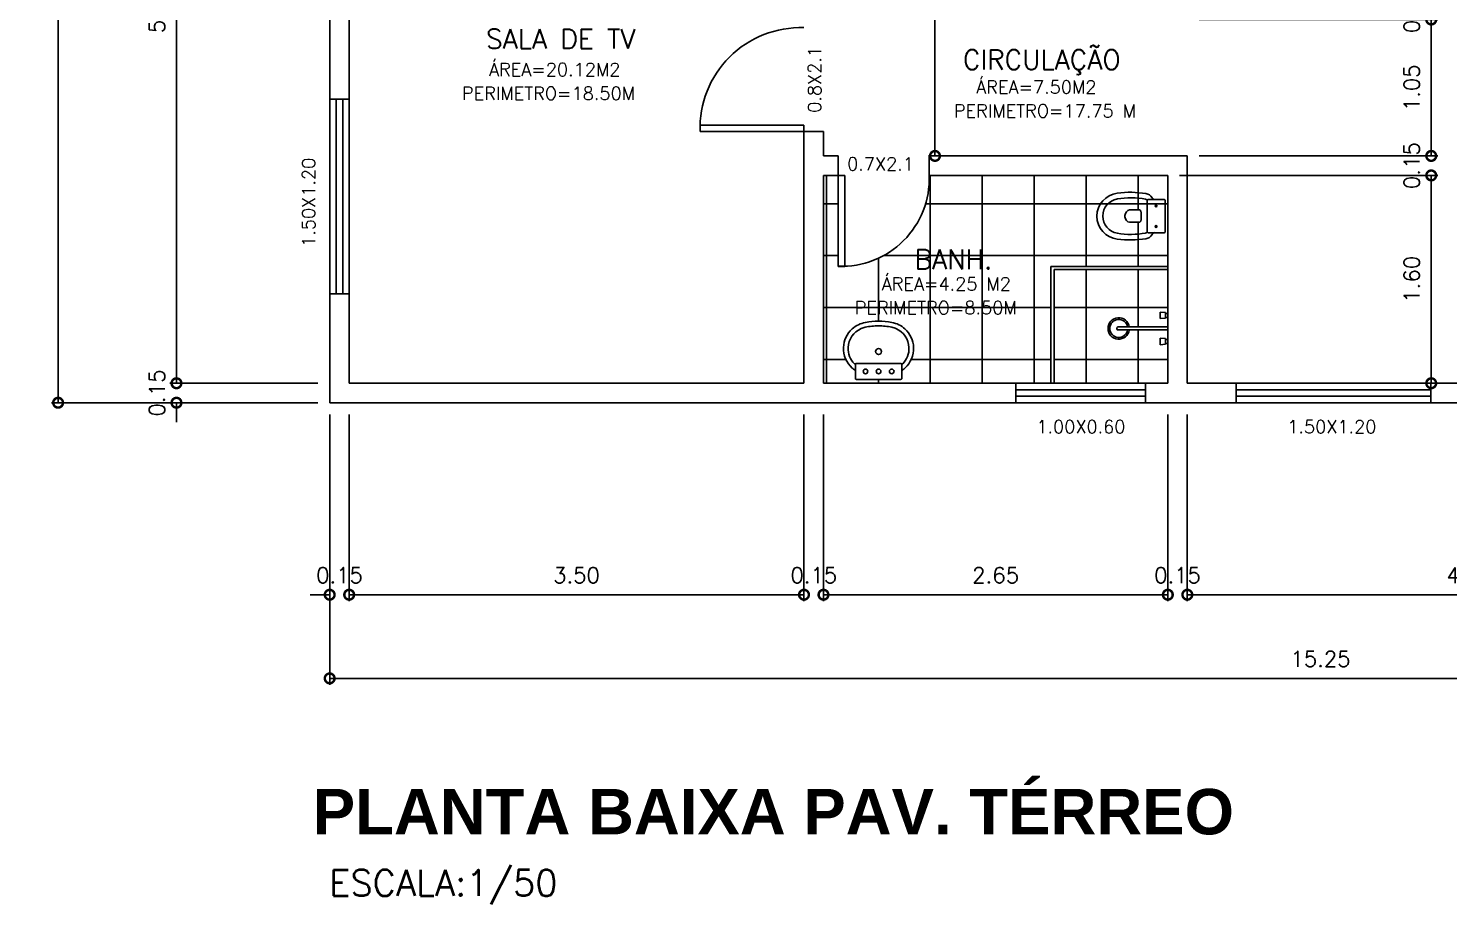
# Model space of a CAD drawing. Extents: x 621 to 746, y 228 to 299.
# Drawn here: x 620.66 to 631.59, y 227.8 to 234.55 of the extents above; entities that cross this region are included whole.
import ezdxf
from ezdxf.enums import TextEntityAlignment as Align

# ---------------------------------------------------------------- set-up
doc = ezdxf.new("R2010")
doc.units = 0
doc.header["$LTSCALE"] = 7
doc.layers.get('0').update_dxf_attribs({"linetype": 'CONTINUOUS'})
doc.layers.get('DEFPOINTS').update_dxf_attribs({"linetype": 'CONTINUOUS'})
for name, color, linetype in [('ACESSÓRIO', 2, 'CONTINUOUS'), ('ALVENARIA', 7, 'CONTINUOUS'), ('ALVENARIA1', 44, 'CONTINUOUS'), ('COTA', 1, 'CONTINUOUS'), ('JAPOR', 142, 'CONTINUOUS'), ('TEXTO2', 40, 'CONTINUOUS'), ('TEXTO3', 3, 'CONTINUOUS'), ('TEXTO5', 5, 'CONTINUOUS')]:
    doc.layers.add(name, color=color, linetype=linetype)
doc.styles.add('SANSSERIFBOLD', font='sasb____.pfb')
doc.styles.add('SIMPLEX', font='SIMPLEX.SHX')
doc.dimstyles.new('DIM50', dxfattribs={"dimtxt": 0.12, "dimasz": 0.15, "dimexe": 0.05, "dimexo": 0.09, "dimgap": 0.09, "dimtad": 1, "dimzin": 0, "dimdsep": 46, "dimtxsty": 'SIMPLEX', "dimblk1": 'DOTSMALL', "dimblk2": 'DOTSMALL', "dimsah": 1, "dimcen": 0.09, "dimadec": 0, "dimazin": 0, "dimtfac": 1, "dimtix": 1, "dimtofl": 0, "dimtmove": 2, "dimatfit": 3, "dimldrblk": 'DOTSMALL', "dimfxl": 1, "dimtolj": 1, "dimtzin": 0, "dimarcsym": 0})

# ---------------------------------------------------------------- blocks, each defined once
blk = doc.blocks.new('_DOTSMALL')
at = {"color": 0, "linetype": 'ByBlock', "const_width": 0.5}
blk.add_lwpolyline([(-0.0625, 0, 1), (0.0625, 0, 1)], format="xyb", close=True, dxfattribs=at)
blk = doc.blocks.new('*D102')
at = {"layer": 'COTA', "color": 0, "lineweight": -2}
for p, q in [((621.799, 231.818), (621.799, 231.968)), ((622.888, 231.818), (621.749, 231.818)), ((622.888, 231.668), (621.749, 231.668)), ((621.799, 231.668), (621.799, 231.518))]:
    blk.add_line(p, q, dxfattribs=at)
at = {"layer": 'DEFPOINTS', "color": 0}
for p in [(621.799, 231.818), (622.978, 231.818), (622.978, 231.668)]:
    blk.add_point(p, dxfattribs=at)
at = {"layer": 'COTA', "color": 0, "lineweight": -2, "xscale": 0.15, "yscale": 0.15, "zscale": 0.15}
for p, rotation in [((621.799, 231.818), 270), ((621.799, 231.668), 90)]:
    blk.add_blockref('_DOTSMALL', p, dxfattribs=dict(at, rotation=rotation))
at = {"layer": 'COTA', "color": 0, "insert": (621.649, 231.743), "char_height": 0.12, "attachment_point": 5, "rotation": 90, "style": 'SIMPLEX'}
blk.add_mtext('\\A1;0.15', dxfattribs=at)
blk = doc.blocks.new('*D103')
at = {"layer": 'COTA', "color": 0, "lineweight": -2}
for p, q in [((622.888, 237.568), (621.749, 237.568)), ((621.799, 231.818), (621.799, 237.568)), ((622.888, 231.818), (621.749, 231.818))]:
    blk.add_line(p, q, dxfattribs=at)
at = {"layer": 'DEFPOINTS', "color": 0}
for p in [(621.799, 237.568), (622.978, 237.568), (622.978, 231.818)]:
    blk.add_point(p, dxfattribs=at)
at = {"layer": 'COTA', "color": 0, "lineweight": -2, "xscale": 0.15, "yscale": 0.15, "zscale": 0.15}
for p, rotation in [((621.799, 237.568), 90), ((621.799, 231.818), 270)]:
    blk.add_blockref('_DOTSMALL', p, dxfattribs=dict(at, rotation=rotation))
at = {"layer": 'COTA', "color": 0, "insert": (621.649, 234.693), "char_height": 0.12, "attachment_point": 5, "rotation": 90, "style": 'SIMPLEX'}
blk.add_mtext('\\A1;5.75', dxfattribs=at)
blk = doc.blocks.new('*D112')
at = {"layer": 'COTA', "color": 0, "lineweight": -2}
for p, q in [((622.888, 246.368), (620.838, 246.368)), ((620.888, 231.668), (620.888, 246.368)), ((622.888, 231.668), (620.838, 231.668))]:
    blk.add_line(p, q, dxfattribs=at)
at = {"layer": 'DEFPOINTS', "color": 0}
for p in [(620.888, 246.368), (622.978, 246.368), (622.978, 231.668)]:
    blk.add_point(p, dxfattribs=at)
at = {"layer": 'COTA', "color": 0, "lineweight": -2, "xscale": 0.15, "yscale": 0.15, "zscale": 0.15}
for p, rotation in [((620.888, 246.368), 90), ((620.888, 231.668), 270)]:
    blk.add_blockref('_DOTSMALL', p, dxfattribs=dict(at, rotation=rotation))
at = {"layer": 'COTA', "color": 0, "insert": (620.738, 239.018), "char_height": 0.12, "attachment_point": 5, "rotation": 90, "style": 'SIMPLEX'}
blk.add_mtext('\\A1;14.70', dxfattribs=at)
blk = doc.blocks.new('*D113')
at = {"layer": 'COTA', "color": 0, "lineweight": -2}
for p, q in [((622.978, 231.578), (622.978, 230.14)), ((623.128, 231.578), (623.128, 230.14)), ((622.978, 230.19), (622.828, 230.19)), ((623.128, 230.19), (623.278, 230.19))]:
    blk.add_line(p, q, dxfattribs=at)
at = {"layer": 'DEFPOINTS', "color": 0}
for p in [(622.978, 231.668), (623.128, 231.668), (623.128, 230.19)]:
    blk.add_point(p, dxfattribs=at)
at = {"layer": 'COTA', "color": 0, "lineweight": -2, "xscale": 0.15, "yscale": 0.15, "zscale": 0.15}
blk.add_blockref('_DOTSMALL', (622.978, 230.19), dxfattribs=at)
at = {"layer": 'COTA', "color": 0, "lineweight": -2, "xscale": 0.15, "yscale": 0.15, "zscale": 0.15, "rotation": 180}
blk.add_blockref('_DOTSMALL', (623.128, 230.19), dxfattribs=at)
at = {"layer": 'COTA', "color": 0, "insert": (623.053, 230.34), "char_height": 0.12, "attachment_point": 5, "style": 'SIMPLEX'}
blk.add_mtext('\\A1;0.15', dxfattribs=at)
blk = doc.blocks.new('*D114')
at = {"layer": 'COTA', "color": 0, "lineweight": -2}
for p, q in [((623.128, 231.578), (623.128, 230.14)), ((626.628, 231.578), (626.628, 230.14)), ((623.128, 230.19), (626.628, 230.19))]:
    blk.add_line(p, q, dxfattribs=at)
at = {"layer": 'DEFPOINTS', "color": 0}
for p in [(623.128, 231.668), (626.628, 231.668), (626.628, 230.19)]:
    blk.add_point(p, dxfattribs=at)
at = {"layer": 'COTA', "color": 0, "lineweight": -2, "xscale": 0.15, "yscale": 0.15, "zscale": 0.15, "rotation": 180}
blk.add_blockref('_DOTSMALL', (623.128, 230.19), dxfattribs=at)
at = {"layer": 'COTA', "color": 0, "lineweight": -2, "xscale": 0.15, "yscale": 0.15, "zscale": 0.15}
blk.add_blockref('_DOTSMALL', (626.628, 230.19), dxfattribs=at)
at = {"layer": 'COTA', "color": 0, "insert": (624.878, 230.34), "char_height": 0.12, "attachment_point": 5, "style": 'SIMPLEX'}
blk.add_mtext('\\A1;3.50', dxfattribs=at)
blk = doc.blocks.new('*D115')
at = {"layer": 'COTA', "color": 0, "lineweight": -2}
for p, q in [((626.628, 231.578), (626.628, 230.14)), ((626.778, 231.578), (626.778, 230.14)), ((626.628, 230.19), (626.478, 230.19)), ((626.778, 230.19), (626.928, 230.19))]:
    blk.add_line(p, q, dxfattribs=at)
at = {"layer": 'DEFPOINTS', "color": 0}
for p in [(626.628, 231.668), (626.778, 231.668), (626.778, 230.19)]:
    blk.add_point(p, dxfattribs=at)
at = {"layer": 'COTA', "color": 0, "lineweight": -2, "xscale": 0.15, "yscale": 0.15, "zscale": 0.15}
blk.add_blockref('_DOTSMALL', (626.628, 230.19), dxfattribs=at)
at = {"layer": 'COTA', "color": 0, "lineweight": -2, "xscale": 0.15, "yscale": 0.15, "zscale": 0.15, "rotation": 180}
blk.add_blockref('_DOTSMALL', (626.778, 230.19), dxfattribs=at)
at = {"layer": 'COTA', "color": 0, "insert": (626.703, 230.34), "char_height": 0.12, "attachment_point": 5, "style": 'SIMPLEX'}
blk.add_mtext('\\A1;0.15', dxfattribs=at)
blk = doc.blocks.new('*D116')
at = {"layer": 'COTA', "color": 0, "lineweight": -2}
for p, q in [((626.778, 231.578), (626.778, 230.14)), ((629.428, 231.578), (629.428, 230.14)), ((626.778, 230.19), (629.428, 230.19))]:
    blk.add_line(p, q, dxfattribs=at)
at = {"layer": 'DEFPOINTS', "color": 0}
for p in [(626.778, 231.668), (629.428, 231.668), (629.428, 230.19)]:
    blk.add_point(p, dxfattribs=at)
at = {"layer": 'COTA', "color": 0, "lineweight": -2, "xscale": 0.15, "yscale": 0.15, "zscale": 0.15, "rotation": 180}
blk.add_blockref('_DOTSMALL', (626.778, 230.19), dxfattribs=at)
at = {"layer": 'COTA', "color": 0, "lineweight": -2, "xscale": 0.15, "yscale": 0.15, "zscale": 0.15}
blk.add_blockref('_DOTSMALL', (629.428, 230.19), dxfattribs=at)
at = {"layer": 'COTA', "color": 0, "insert": (628.103, 230.34), "char_height": 0.12, "attachment_point": 5, "style": 'SIMPLEX'}
blk.add_mtext('\\A1;2.65', dxfattribs=at)
blk = doc.blocks.new('*D117')
at = {"layer": 'COTA', "color": 0, "lineweight": -2}
for p, q in [((629.428, 231.578), (629.428, 230.14)), ((629.578, 231.578), (629.578, 230.14)), ((629.428, 230.19), (629.278, 230.19)), ((629.578, 230.19), (629.728, 230.19))]:
    blk.add_line(p, q, dxfattribs=at)
at = {"layer": 'DEFPOINTS', "color": 0}
for p in [(629.428, 231.668), (629.578, 231.668), (629.578, 230.19)]:
    blk.add_point(p, dxfattribs=at)
at = {"layer": 'COTA', "color": 0, "lineweight": -2, "xscale": 0.15, "yscale": 0.15, "zscale": 0.15}
blk.add_blockref('_DOTSMALL', (629.428, 230.19), dxfattribs=at)
at = {"layer": 'COTA', "color": 0, "lineweight": -2, "xscale": 0.15, "yscale": 0.15, "zscale": 0.15, "rotation": 180}
blk.add_blockref('_DOTSMALL', (629.578, 230.19), dxfattribs=at)
at = {"layer": 'COTA', "color": 0, "insert": (629.503, 230.34), "char_height": 0.12, "attachment_point": 5, "style": 'SIMPLEX'}
blk.add_mtext('\\A1;0.15', dxfattribs=at)
blk = doc.blocks.new('*D118')
at = {"layer": 'COTA', "color": 0, "lineweight": -2}
for p, q in [((629.578, 231.578), (629.578, 230.14)), ((633.928, 231.578), (633.928, 230.14)), ((629.578, 230.19), (633.928, 230.19))]:
    blk.add_line(p, q, dxfattribs=at)
at = {"layer": 'DEFPOINTS', "color": 0}
for p in [(629.578, 231.668), (633.928, 231.668), (633.928, 230.19)]:
    blk.add_point(p, dxfattribs=at)
at = {"layer": 'COTA', "color": 0, "lineweight": -2, "xscale": 0.15, "yscale": 0.15, "zscale": 0.15, "rotation": 180}
blk.add_blockref('_DOTSMALL', (629.578, 230.19), dxfattribs=at)
at = {"layer": 'COTA', "color": 0, "lineweight": -2, "xscale": 0.15, "yscale": 0.15, "zscale": 0.15}
blk.add_blockref('_DOTSMALL', (633.928, 230.19), dxfattribs=at)
at = {"layer": 'COTA', "color": 0, "insert": (631.753, 230.34), "char_height": 0.12, "attachment_point": 5, "style": 'SIMPLEX'}
blk.add_mtext('\\A1;4.35', dxfattribs=at)
blk = doc.blocks.new('*D121')
at = {"layer": 'COTA', "color": 0, "lineweight": -2}
for p, q in [((622.978, 231.578), (622.978, 229.496)), ((638.228, 231.578), (638.228, 229.496)), ((622.978, 229.546), (638.228, 229.546))]:
    blk.add_line(p, q, dxfattribs=at)
at = {"layer": 'DEFPOINTS', "color": 0}
for p in [(622.978, 231.668), (638.228, 231.668), (638.228, 229.546)]:
    blk.add_point(p, dxfattribs=at)
at = {"layer": 'COTA', "color": 0, "lineweight": -2, "xscale": 0.15, "yscale": 0.15, "zscale": 0.15, "rotation": 180}
blk.add_blockref('_DOTSMALL', (622.978, 229.546), dxfattribs=at)
at = {"layer": 'COTA', "color": 0, "lineweight": -2, "xscale": 0.15, "yscale": 0.15, "zscale": 0.15}
blk.add_blockref('_DOTSMALL', (638.228, 229.546), dxfattribs=at)
at = {"layer": 'COTA', "color": 0, "insert": (630.603, 229.696), "char_height": 0.12, "attachment_point": 5, "style": 'SIMPLEX'}
blk.add_mtext('\\A1;15.25', dxfattribs=at)
blk = doc.blocks.new('*D157')
at = {"layer": 'COTA', "color": 0, "lineweight": -2}
for p, q in [((631.455, 234.768), (631.455, 234.918)), ((629.518, 234.768), (631.505, 234.768)), ((629.668, 234.618), (631.505, 234.618)), ((631.455, 234.618), (631.455, 234.468))]:
    blk.add_line(p, q, dxfattribs=at)
at = {"layer": 'DEFPOINTS', "color": 0}
for p in [(629.428, 234.768), (629.578, 234.618), (631.455, 234.618)]:
    blk.add_point(p, dxfattribs=at)
at = {"layer": 'COTA', "color": 0, "lineweight": -2, "xscale": 0.15, "yscale": 0.15, "zscale": 0.15}
for p, rotation in [((631.455, 234.768), 270), ((631.455, 234.618), 90)]:
    blk.add_blockref('_DOTSMALL', p, dxfattribs=dict(at, rotation=rotation))
at = {"layer": 'COTA', "color": 0, "insert": (631.305, 234.693), "char_height": 0.12, "attachment_point": 5, "rotation": 90, "style": 'SIMPLEX'}
blk.add_mtext('\\A1;0.15', dxfattribs=at)
blk = doc.blocks.new('*D161')
at = {"layer": 'COTA', "color": 0, "lineweight": -2}
for p, q in [((628.03, 239.168), (627.586, 239.168)), ((627.636, 239.168), (627.636, 233.568)), ((627.844, 233.568), (627.586, 233.568))]:
    blk.add_line(p, q, dxfattribs=at)
at = {"layer": 'DEFPOINTS', "color": 0}
for p in [(628.12, 239.168), (627.636, 233.568), (627.934, 233.568)]:
    blk.add_point(p, dxfattribs=at)
at = {"layer": 'COTA', "color": 0, "lineweight": -2, "xscale": 0.15, "yscale": 0.15, "zscale": 0.15}
for p, rotation in [((627.636, 239.168), 90), ((627.636, 233.568), 270)]:
    blk.add_blockref('_DOTSMALL', p, dxfattribs=dict(at, rotation=rotation))
at = {"layer": 'COTA', "color": 0, "insert": (627.486, 236.368), "char_height": 0.12, "attachment_point": 5, "rotation": 90, "style": 'SIMPLEX'}
blk.add_mtext('\\A1;5.60', dxfattribs=at)
blk = doc.blocks.new('*D162')
at = {"layer": 'COTA', "color": 0, "lineweight": -2}
for p, q in [((629.668, 234.618), (631.505, 234.618)), ((631.455, 234.618), (631.455, 233.568)), ((629.668, 233.568), (631.505, 233.568))]:
    blk.add_line(p, q, dxfattribs=at)
at = {"layer": 'DEFPOINTS', "color": 0}
for p in [(629.578, 234.618), (629.578, 233.568), (631.455, 233.568)]:
    blk.add_point(p, dxfattribs=at)
at = {"layer": 'COTA', "color": 0, "lineweight": -2, "xscale": 0.15, "yscale": 0.15, "zscale": 0.15}
for p, rotation in [((631.455, 234.618), 90), ((631.455, 233.568), 270)]:
    blk.add_blockref('_DOTSMALL', p, dxfattribs=dict(at, rotation=rotation))
at = {"layer": 'COTA', "color": 0, "insert": (631.305, 234.093), "char_height": 0.12, "attachment_point": 5, "rotation": 90, "style": 'SIMPLEX'}
blk.add_mtext('\\A1;1.05', dxfattribs=at)
blk = doc.blocks.new('*D163')
at = {"layer": 'COTA', "color": 0, "lineweight": -2}
for p, q in [((631.455, 233.568), (631.455, 233.718)), ((629.668, 233.568), (631.505, 233.568)), ((629.518, 233.418), (631.505, 233.418)), ((631.455, 233.418), (631.455, 233.268))]:
    blk.add_line(p, q, dxfattribs=at)
at = {"layer": 'DEFPOINTS', "color": 0}
for p in [(629.578, 233.568), (629.428, 233.418), (631.455, 233.418)]:
    blk.add_point(p, dxfattribs=at)
at = {"layer": 'COTA', "color": 0, "lineweight": -2, "xscale": 0.15, "yscale": 0.15, "zscale": 0.15}
for p, rotation in [((631.455, 233.568), 270), ((631.455, 233.418), 90)]:
    blk.add_blockref('_DOTSMALL', p, dxfattribs=dict(at, rotation=rotation))
at = {"layer": 'COTA', "color": 0, "insert": (631.305, 233.493), "char_height": 0.12, "attachment_point": 5, "rotation": 90, "style": 'SIMPLEX'}
blk.add_mtext('\\A1;0.15', dxfattribs=at)
blk = doc.blocks.new('*D164')
at = {"layer": 'COTA', "color": 0, "lineweight": -2}
for p, q in [((629.518, 233.418), (631.505, 233.418)), ((631.455, 233.418), (631.455, 231.818)), ((629.668, 231.818), (631.505, 231.818))]:
    blk.add_line(p, q, dxfattribs=at)
at = {"layer": 'DEFPOINTS', "color": 0}
for p in [(629.428, 233.418), (629.578, 231.818), (631.455, 231.818)]:
    blk.add_point(p, dxfattribs=at)
at = {"layer": 'COTA', "color": 0, "lineweight": -2, "xscale": 0.15, "yscale": 0.15, "zscale": 0.15}
for p, rotation in [((631.455, 233.418), 90), ((631.455, 231.818), 270)]:
    blk.add_blockref('_DOTSMALL', p, dxfattribs=dict(at, rotation=rotation))
at = {"layer": 'COTA', "color": 0, "insert": (631.305, 232.618), "char_height": 0.12, "attachment_point": 5, "rotation": 90, "style": 'SIMPLEX'}
blk.add_mtext('\\A1;1.60', dxfattribs=at)
blk = doc.blocks.new('Chuveiro06_vl')
for p, q in [((-27.3, 38), (-27.3, 0)), ((-24.8, 38), (-24.8, 0)), ((-38.6, 5.7), (-33.6, 5.7)), ((-38.2, 1.7), (-38.6, 5.7)), ((-38.2, 1.7), (-33.9, 1.7)), ((-37.5, 1.7), (-37.5, 0)), ((-34.5, 1.7), (-34.5, 0)), ((-33.9, 1.7), (-33.6, 5.7)), ((-18.2, 1.7), (-18.5, 5.7)), ((-13.5, 5.7), (-18.5, 5.7)), ((-13.9, 1.7), (-18.2, 1.7)), ((-17.5, 1.7), (-17.5, 0)), ((-14.5, 1.7), (-14.5, 0)), ((-13.9, 1.7), (-13.5, 5.7))]:
    blk.add_line(p, q)
for centre, radius, start, end in [((-26, 37.7), 8.25, 278.4801, 261.5199), ((-26, 37.7), 6.93, 280.118, 259.882), ((-26, 38), 1.22, 0, 180)]:
    blk.add_arc(centre, radius, start, end)
blk = doc.blocks.new('Louca-18')
blk.add_lwpolyline([(0, -0.448, 0.04132), (0.101, -0.438, 0.145409), (0.203, -0.388, 0.199774), (0.27, -0.245, 0.221727), (0.203, -0.087, 0.030322), (0.183, -0.071, -0.26912), (0.178, -0.062), (0.178, -0.007, 0.421633), (0.172, 0), (0, 0), (-0.172, 0, 0.421633), (-0.178, -0.007), (-0.178, -0.062, -0.26912), (-0.183, -0.071, 0.030322), (-0.203, -0.087, 0.221727), (-0.27, -0.245, 0.199774), (-0.203, -0.388, 0.145409), (-0.101, -0.438, 0.04132)], format="xyb", close=True)
for points in [[(-0.178, -0.062), (-0.178, -0.115, 0.201129), (-0.177, -0.12)], [(0.178, -0.062), (0.178, -0.115, -0.201129), (0.177, -0.12)], [(-0.001, -0.413, 0.044854), (0.103, -0.401, 0.050905), (0.134, -0.391, 0.282775), (0.234, -0.244, 0.207155), (0.186, -0.12, 0.051416), (0.185, -0.119, 0.326244), (0.177, -0.12, -0.201129), (0.172, -0.122), (0, -0.122), (-0.172, -0.122, -0.201129), (-0.177, -0.12, 0.326244), (-0.185, -0.119, 0.051416), (-0.186, -0.12, 0.207155), (-0.234, -0.244, 0.282775), (-0.134, -0.391, 0.050905), (-0.103, -0.401, 0.044854), (0.001, -0.413)]]:
    blk.add_lwpolyline(points, format="xyb")
for centre, radius in [((-0.101, -0.061), 0.0177), ((0, -0.061), 0.0177), ((0.101, -0.061), 0.0177), ((0, -0.214), 0.0228)]:
    blk.add_circle(centre, radius)

msp = doc.modelspace()

# ---------------------------------------------------------------- hatches: boundary and pattern name
at = {"layer": 'ALVENARIA1'}
h = msp.add_hatch(dxfattribs=at)
h.set_pattern_fill('_USER,_O', color=256, scale=0.4, double=1, pattern_type=0)
h.set_pattern_definition([(0, (0, 0), (0, 0.4), []), (90, (0, 0), (-0.4, 2e-17), [])])
h.paths.add_polyline_path([(628.528, 232.718), (629.428, 232.718), (629.428, 233.418), (627.592, 233.418, -0.43607), (626.892, 232.718), (626.892, 233.418), (626.778, 233.418), (626.778, 231.818), (628.257, 231.818), (628.528, 231.818)])
h.paths.add_polyline_path([(629.27, 232.981), (629.27, 232.981), (629.27, 232.981)], flags=16)
h.paths.add_polyline_path([(629.266, 233.232), (629.267, 233.232), (629.265, 233.232)], flags=16)
h.paths.add_polyline_path([(629.125, 233.152), (629.217, 233.152), (629.224, 233.131), (629.224, 233.105), (629.224, 233.071), (629.212, 233.057), (629.125, 233.057), (629.103, 233.077), (629.094, 233.105), (629.103, 233.132)], flags=16)
h.paths.add_polyline_path([(627.472, 232.093, -0.221727), (627.405, 231.934, -0.032163), (627.384, 231.918, 0.221026), (627.381, 231.91), (627.381, 231.854, -0.437831), (627.374, 231.848), (627.202, 231.848), (627.03, 231.848, -0.437831), (627.024, 231.854), (627.024, 231.91, 0.221026), (627.02, 231.918, -0.032163), (626.999, 231.934, -0.221727), (626.933, 232.093, -0.199774), (626.999, 232.236, -0.145409), (627.101, 232.286, -0.04132), (627.202, 232.296, -0.04132), (627.304, 232.286, -0.145409), (627.405, 232.236, -0.199774)], flags=16)
h.paths.add_polyline_path([(627.385, 231.966, 0.095284), (627.387, 231.967, -0.065452)], flags=0)
h.paths.add_polyline_path([(629.344, 233.025, -1), (629.33, 233.025, -1)], flags=16)
h.paths.add_polyline_path([(629.344, 233.184, -1), (629.33, 233.184, -1)], flags=16)
h.paths.add_polyline_path([(627.381, 231.964, -0.042674), (627.381, 231.963, 0.042674)], flags=0)
h.paths.add_polyline_path([(627.225, 232.062, -1), (627.179, 232.062, -1)], flags=0)
h.paths.add_polyline_path([(627.321, 231.908, -1), (627.286, 231.908, -1)], flags=0)
h.paths.add_polyline_path([(627.22, 231.908, -1), (627.184, 231.908, -1)], flags=0)
h.paths.add_polyline_path([(627.119, 231.908, -1), (627.083, 231.908, -1)], flags=0)
h.paths.add_polyline_path([(629.132, 232.252), (629.428, 232.252), (629.428, 232.325), (629.41, 232.325), (629.41, 232.318), (629.37, 232.315), (629.37, 232.365), (629.41, 232.362), (629.41, 232.355), (629.428, 232.355), (629.428, 232.693), (628.553, 232.693), (628.553, 231.818), (629.257, 231.818), (629.428, 231.818), (629.428, 232.125), (629.41, 232.125), (629.41, 232.118), (629.37, 232.115), (629.37, 232.165), (629.41, 232.162), (629.41, 232.155), (629.428, 232.155), (629.428, 232.228), (629.132, 232.228, -13.48837)])
h.paths.add_polyline_path([(627.196, 232.503), (628.385, 232.503), (628.385, 232.682), (627.196, 232.682)], flags=24)
h.paths.add_polyline_path([(626.993, 232.324), (628.4, 232.324), (628.4, 232.474), (626.993, 232.474)], flags=24)
h.paths.add_polyline_path([(627.422, 232.659), (628.133, 232.659), (628.133, 232.884), (627.422, 232.884)], flags=24)

# ---------------------------------------------------------------- linework, layer by layer
at = {"layer": 'ACESSÓRIO'}
for p, q in [((629.402, 233.232), (629.326, 233.232)), ((629.407, 232.982), (629.407, 233.227)), ((629.326, 232.977), (629.402, 232.977)), ((628.528, 232.718), (629.428, 232.718)), ((628.528, 231.818), (628.528, 232.718)), ((628.553, 232.693), (629.428, 232.693)), ((628.553, 231.818), (628.553, 232.693))]:
    msp.add_line(p, q, dxfattribs=at)
for points in [[(629.257, 233.234), (629.257, 233.234), (629.262, 233.233), (629.267, 233.23), (629.27, 233.226)], [(629.27, 233.226), (629.27, 233.226), (629.27, 233.227), (629.271, 233.229), (629.273, 233.231), (629.275, 233.232), (629.276, 233.232), (629.326, 233.232)], [(629.224, 233.105), (629.224, 233.131), (629.22, 233.143), (629.212, 233.152), (629.134, 233.152), (629.121, 233.148), (629.109, 233.137), (629.101, 233.125), (629.096, 233.11), (629.096, 233.105)], [(629.27, 232.983), (629.27, 232.989), (629.27, 233.105), (629.27, 233.221), (629.27, 233.221), (629.27, 233.226)], [(629.224, 233.105), (629.224, 233.078), (629.22, 233.066), (629.212, 233.057), (629.134, 233.057), (629.121, 233.061), (629.109, 233.072), (629.101, 233.084), (629.096, 233.099), (629.096, 233.105)], [(629.257, 232.975), (629.257, 232.975), (629.262, 232.976), (629.267, 232.979), (629.27, 232.983)], [(629.27, 232.983), (629.27, 232.983), (629.27, 232.982), (629.271, 232.98), (629.273, 232.979), (629.275, 232.978), (629.276, 232.977), (629.326, 232.977)]]:
    msp.add_lwpolyline(points, dxfattribs=at)
for centre in [(629.337, 233.184), (629.337, 233.025)]:
    msp.add_circle(centre, 0.00735, dxfattribs=at)
for centre, radius, start, end in [((629.06, 233.104), 0.178, 96.7484, 263.2516), ((629.06, 233.105), 0.133, 98.8632, 261.1368), ((629.141, 232.563), 0.725, 80.5168, 98.0629), ((629.142, 232.594), 0.651, 79.8184, 99.1369), ((629.251, 233.216), 0.0633, 28.3395, 81.9098), ((629.332, 233.259), 0.0285, 208.3395, 256.5233), ((629.402, 233.227), 0.005, 0, 90), ((629.142, 233.615), 0.651, 260.8631, 280.1816), ((629.141, 233.646), 0.725, 261.9371, 279.4832), ((629.251, 232.993), 0.0633, 278.0902, 331.6605), ((629.332, 232.95), 0.0285, 103.4767, 151.6605), ((629.402, 232.982), 0.005, 270, 0)]:
    msp.add_arc(centre, radius, start, end, dxfattribs=at)
at = {"layer": 'ALVENARIA'}
for p, q in [((622.978, 234.006), (622.978, 235.381)), ((623.128, 234.006), (623.128, 235.381)), ((623.128, 234.006), (622.978, 234.006)), ((626.628, 231.818), (626.628, 233.756)), ((626.628, 233.568), (626.628, 233.756)), ((626.778, 233.756), (626.628, 233.756)), ((626.778, 233.568), (626.778, 233.756)), ((626.778, 233.568), (626.778, 233.756)), ((626.778, 233.568), (626.892, 233.568)), ((626.892, 233.568), (626.892, 233.418)), ((627.592, 233.568), (627.592, 233.418)), ((627.592, 233.568), (629.578, 233.568)), ((629.578, 231.818), (629.578, 233.568)), ((626.778, 231.818), (626.778, 233.418)), ((626.778, 233.418), (626.892, 233.418)), ((626.892, 233.418), (626.778, 233.418)), ((626.778, 233.418), (626.892, 233.418)), ((627.592, 233.418), (629.428, 233.418)), ((629.428, 231.818), (629.428, 233.418)), ((622.978, 231.668), (622.978, 232.506)), ((623.128, 232.506), (622.978, 232.506)), ((623.128, 231.818), (623.128, 232.506)), ((623.128, 231.818), (626.628, 231.818)), ((626.778, 231.818), (628.257, 231.818)), ((628.257, 231.818), (628.257, 231.668)), ((629.257, 231.818), (629.257, 231.668)), ((629.257, 231.818), (629.428, 231.818)), ((629.578, 231.818), (629.953, 231.818)), ((629.953, 231.668), (629.953, 231.818)), ((631.453, 231.668), (631.453, 231.818)), ((631.453, 231.818), (632.053, 231.818)), ((622.978, 231.668), (628.257, 231.668)), ((629.257, 231.668), (629.953, 231.668)), ((631.453, 231.668), (632.053, 231.668))]:
    msp.add_line(p, q, dxfattribs=at)
at = {"layer": 'JAPOR'}
for p, q in [((622.978, 232.506), (622.978, 234.006)), ((623.028, 232.506), (623.028, 234.006)), ((623.078, 232.506), (623.078, 234.006)), ((623.128, 232.506), (623.128, 234.006)), ((626.628, 233.806), (625.828, 233.806)), ((625.828, 233.756), (625.828, 233.806)), ((626.628, 233.806), (626.628, 233.756)), ((626.628, 233.756), (625.828, 233.756)), ((626.892, 233.418), (626.892, 232.718)), ((626.892, 233.418), (626.942, 233.418)), ((626.942, 233.418), (626.942, 232.718)), ((626.892, 232.718), (626.942, 232.718)), ((629.257, 231.818), (628.257, 231.818)), ((629.953, 231.818), (631.453, 231.818)), ((629.257, 231.768), (628.257, 231.768)), ((629.257, 231.718), (628.257, 231.718)), ((629.953, 231.768), (631.453, 231.768)), ((629.953, 231.718), (631.453, 231.718)), ((629.257, 231.668), (628.257, 231.668)), ((629.953, 231.668), (631.453, 231.668))]:
    msp.add_line(p, q, dxfattribs=at)
for centre, radius, start, end in [((626.603, 233.781), 0.775, 88.1524, 181.8476), ((626.917, 233.393), 0.675, 267.8789, 2.1211)]:
    msp.add_arc(centre, radius, start, end, dxfattribs=at)

# ---------------------------------------------------------------- block references
at = {"layer": 'ACESSÓRIO', "xscale": -0.01, "yscale": 0.01, "zscale": 0.01, "rotation": 89.99999999999999}
msp.add_blockref('Chuveiro06_vl', (629.427, 231.98), dxfattribs=at)
at = {"layer": 'ACESSÓRIO', "rotation": 180}
msp.add_blockref('Louca-18', (627.202, 231.848), dxfattribs=at)

# ---------------------------------------------------------------- texts
at = {"layer": 'TEXTO2', "style": 'SIMPLEX'}
for s, rotation, p in [('0.8X2.1', 90, (626.759, 234.157)), ('0.7X2.1', 360, (627.217, 233.457)), ('1.50X1.20', 90, (622.866, 233.211))]:
    msp.add_text(s, height=0.1, rotation=rotation, dxfattribs=at).set_placement(p, align=Align.CENTER)
for s, height, p in [('ÁREA=20.12M2', 0.1, (624.204, 234.183)), ('ÁREA=7.50M2', 0.1, (627.953, 234.048)), ('PERIMETRO=18.50M', 0.1, (623.995, 234)), ('PERIMETRO=17.75 M', 0.1, (627.781, 233.865)), ('ÁREA=4.25 M2', 0.1, (627.226, 232.533)), ('PERIMETRO=8.50M', 0.1, (627.018, 232.349)), ('ESCALA:1/50', 0.2, (622.974, 227.871))]:
    msp.add_text(s, height=height, dxfattribs=at).set_placement(p)
for s, p in [('1.00X0.60', (628.759, 231.433)), ('1.50X1.20', (630.69, 231.433))]:
    msp.add_text(s, height=0.1, dxfattribs=at).set_placement(p, align=Align.CENTER)
at = {"layer": 'TEXTO3', "style": 'SIMPLEX'}
for s, p in [('SALA DE TV', (624.756, 234.394)), ('CIRCULAÇÃO', (628.458, 234.234)), ('BANH.', (627.778, 232.697))]:
    msp.add_text(s, height=0.15, dxfattribs=at).set_placement(p, align=Align.CENTER)
at = {"layer": 'TEXTO5', "style": 'SANSSERIFBOLD'}
msp.add_text('PLANTA BAIXA PAV. TÉRREO', height=0.35, dxfattribs=at).set_placement((629.937, 228.345), align=Align.RIGHT)

# ---------------------------------------------------------------- dimensions: what is measured, and where the dimension line sits
at = {"layer": 'COTA'}
for base, p1, p2, picture, middle in [((620.888, 246.368), (622.978, 231.668), (622.978, 246.368), '*D112', (620.738, 239.018)), ((627.636, 233.568), (628.12, 239.168), (627.934, 233.568), '*D161', (627.486, 236.368)), ((621.799, 237.568), (622.978, 231.818), (622.978, 237.568), '*D103', (621.649, 234.693)), ((631.455, 234.618), (629.428, 234.768), (629.578, 234.618), '*D157', (631.305, 234.693)), ((631.455, 233.568), (629.578, 234.618), (629.578, 233.568), '*D162', (631.305, 234.093)), ((631.455, 233.418), (629.578, 233.568), (629.428, 233.418), '*D163', (631.305, 233.493)), ((631.455, 231.818), (629.428, 233.418), (629.578, 231.818), '*D164', (631.305, 232.618)), ((621.799, 231.818), (622.978, 231.668), (622.978, 231.818), '*D102', (621.649, 231.743))]:
    dim = msp.add_linear_dim(base=base, p1=p1, p2=p2, angle=90, dimstyle='DIM50', dxfattribs=at)
    dim.commit()
    dim.dimension.update_dxf_attribs({"geometry": picture, "text_midpoint": middle})
for base, p1, p2, picture, middle in [((623.128, 230.19), (622.978, 231.668), (623.128, 231.668), '*D113', (623.053, 230.34)), ((638.228, 229.546), (622.978, 231.668), (638.228, 231.668), '*D121', (630.603, 229.696)), ((626.628, 230.19), (623.128, 231.668), (626.628, 231.668), '*D114', (624.878, 230.34)), ((626.778, 230.19), (626.628, 231.668), (626.778, 231.668), '*D115', (626.703, 230.34)), ((629.428, 230.19), (626.778, 231.668), (629.428, 231.668), '*D116', (628.103, 230.34)), ((629.578, 230.19), (629.428, 231.668), (629.578, 231.668), '*D117', (629.503, 230.34)), ((633.928, 230.19), (629.578, 231.668), (633.928, 231.668), '*D118', (631.753, 230.34))]:
    dim = msp.add_linear_dim(base=base, p1=p1, p2=p2, dimstyle='DIM50', dxfattribs=at)
    dim.commit()
    dim.dimension.update_dxf_attribs({"geometry": picture, "text_midpoint": middle})

doc.saveas('drawing.dxf')
